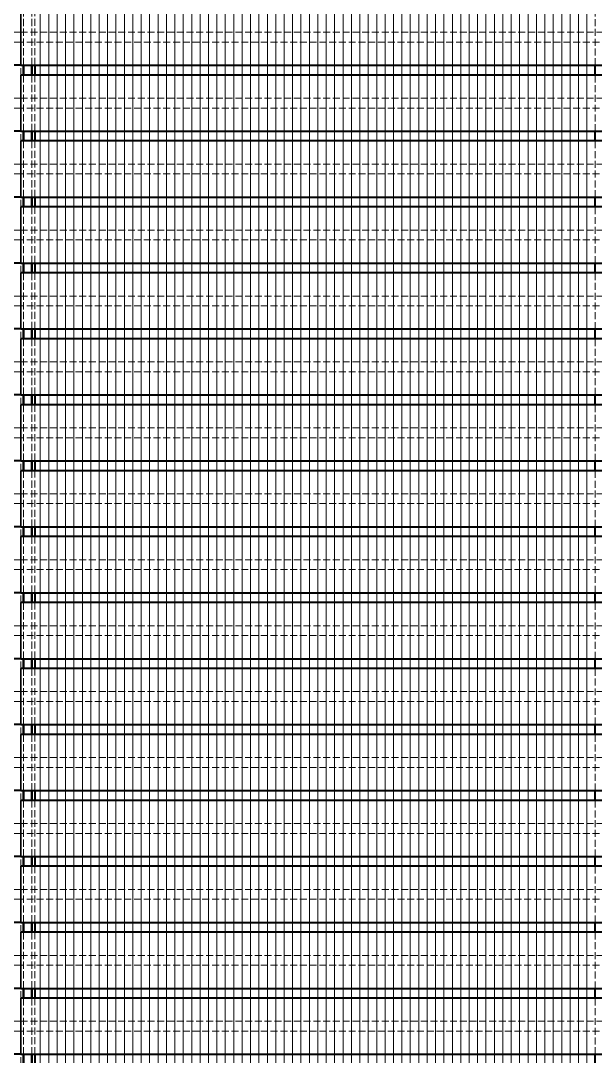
# Model space of a CAD drawing. Header units: millimetres. Extents: x 0 to 630, y 0 to 446.
# Drawn here: x 40.88 to 61.38, y 174.97 to 211.88 of the extents above; entities that cross this region are included whole.
import ezdxf

# ---------------------------------------------------------------- set-up
doc = ezdxf.new("R2010")
doc.units = ezdxf.units.MM
doc.header["$LTSCALE"] = 1.5
doc.linetypes.add('DASHED', pattern=[0.2067, 0.1654, -0.0413])
for name, color, linetype, lineweight, true_color in [('가려진 것(ISO)', 2, 'DASHED', 18, 0xffff00), ('가려진 좁은 것(ISO)', 2, 'DASHED', 18, 0xffff00), ('가시적인 것(ISO)', 3, 'Continuous', 40, 0x00ff00), ('가시적인 좁은 것(ISO)', 3, 'Continuous', 35, 0x00ff00)]:
    doc.layers.add(name, color=color, linetype=linetype, lineweight=lineweight, true_color=true_color)

msp = doc.modelspace()

# ---------------------------------------------------------------- linework, layer by layer
at = {"layer": '가려진 것(ISO)'}
for p, q in [((41.585, 238.444), (41.585, 137.444)), ((41.585, 137.444), (41.585, 238.444)), ((41.885, 238.444), (41.885, 137.444)), ((41.885, 137.444), (41.885, 238.444)), ((42.185, 238.444), (42.185, 137.444)), ((42.185, 137.444), (42.185, 238.444)), ((42.485, 238.444), (42.485, 137.444)), ((42.485, 137.444), (42.485, 238.444)), ((42.785, 238.444), (42.785, 137.444)), ((42.785, 137.444), (42.785, 238.444)), ((43.085, 238.444), (43.085, 137.444)), ((43.085, 137.444), (43.085, 238.444)), ((43.385, 238.444), (43.385, 137.444)), ((43.385, 137.444), (43.385, 238.444)), ((43.685, 238.444), (43.685, 137.444)), ((43.685, 137.444), (43.685, 238.444)), ((43.985, 238.444), (43.985, 137.444)), ((43.985, 137.444), (43.985, 238.444)), ((44.285, 238.444), (44.285, 137.444)), ((44.285, 137.444), (44.285, 238.444)), ((44.585, 238.444), (44.585, 137.444)), ((44.585, 137.444), (44.585, 238.444)), ((44.885, 238.444), (44.885, 137.444)), ((44.885, 137.444), (44.885, 238.444)), ((45.185, 238.444), (45.185, 137.444)), ((45.185, 137.444), (45.185, 238.444)), ((45.485, 238.444), (45.485, 137.444)), ((45.485, 137.444), (45.485, 238.444)), ((45.785, 238.444), (45.785, 137.444)), ((45.785, 137.444), (45.785, 238.444)), ((46.085, 238.444), (46.085, 137.444)), ((46.085, 137.444), (46.085, 238.444)), ((46.385, 238.444), (46.385, 137.444)), ((46.385, 137.444), (46.385, 238.444)), ((46.685, 238.444), (46.685, 137.444)), ((46.685, 137.444), (46.685, 238.444)), ((46.985, 238.444), (46.985, 137.444)), ((46.985, 137.444), (46.985, 238.444)), ((47.285, 238.444), (47.285, 137.444)), ((47.285, 137.444), (47.285, 238.444)), ((47.585, 238.444), (47.585, 137.444)), ((47.585, 137.444), (47.585, 238.444)), ((47.885, 238.444), (47.885, 137.444)), ((47.885, 137.444), (47.885, 238.444)), ((48.185, 238.444), (48.185, 137.444)), ((48.185, 137.444), (48.185, 238.444)), ((48.485, 238.444), (48.485, 137.444)), ((48.485, 137.444), (48.485, 238.444)), ((48.785, 238.444), (48.785, 137.444)), ((48.785, 137.444), (48.785, 238.444)), ((49.085, 238.444), (49.085, 137.444)), ((49.085, 137.444), (49.085, 238.444)), ((49.385, 238.444), (49.385, 137.444)), ((49.385, 137.444), (49.385, 238.444)), ((49.685, 238.444), (49.685, 137.444)), ((49.685, 137.444), (49.685, 238.444)), ((49.985, 238.444), (49.985, 137.444)), ((49.985, 137.444), (49.985, 238.444)), ((50.285, 238.444), (50.285, 137.444)), ((50.285, 137.444), (50.285, 238.444)), ((50.585, 238.444), (50.585, 137.444)), ((50.585, 137.444), (50.585, 238.444)), ((50.885, 238.444), (50.885, 137.444)), ((50.885, 137.444), (50.885, 238.444)), ((51.185, 238.444), (51.185, 137.444)), ((51.185, 137.444), (51.185, 238.444)), ((51.485, 238.444), (51.485, 137.444)), ((51.485, 137.444), (51.485, 238.444)), ((51.785, 238.444), (51.785, 137.444)), ((51.785, 137.444), (51.785, 238.444)), ((52.085, 238.444), (52.085, 137.444)), ((52.085, 137.444), (52.085, 238.444)), ((52.385, 238.444), (52.385, 137.444)), ((52.385, 137.444), (52.385, 238.444)), ((52.685, 238.444), (52.685, 137.444)), ((52.685, 137.444), (52.685, 238.444)), ((52.985, 238.444), (52.985, 137.444)), ((52.985, 137.444), (52.985, 238.444)), ((53.285, 238.444), (53.285, 137.444)), ((53.285, 137.444), (53.285, 238.444)), ((53.585, 238.444), (53.585, 137.444)), ((53.585, 137.444), (53.585, 238.444)), ((53.885, 238.444), (53.885, 137.444)), ((53.885, 137.444), (53.885, 238.444)), ((54.185, 238.444), (54.185, 137.444)), ((54.185, 137.444), (54.185, 238.444)), ((54.485, 238.444), (54.485, 137.444)), ((54.485, 137.444), (54.485, 238.444)), ((54.785, 238.444), (54.785, 137.444)), ((54.785, 137.444), (54.785, 238.444)), ((55.085, 238.444), (55.085, 137.444)), ((55.085, 137.444), (55.085, 238.444)), ((55.385, 238.444), (55.385, 137.444)), ((55.385, 137.444), (55.385, 238.444)), ((55.685, 238.444), (55.685, 137.444)), ((55.685, 137.444), (55.685, 238.444)), ((55.985, 238.444), (55.985, 137.444)), ((55.985, 137.444), (55.985, 238.444)), ((56.285, 238.444), (56.285, 137.444)), ((56.285, 137.444), (56.285, 238.444)), ((56.585, 238.444), (56.585, 137.444)), ((56.585, 137.444), (56.585, 238.444)), ((56.885, 238.444), (56.885, 137.444)), ((56.885, 137.444), (56.885, 238.444)), ((57.185, 238.444), (57.185, 137.444)), ((57.185, 137.444), (57.185, 238.444)), ((57.485, 238.444), (57.485, 137.444)), ((57.485, 137.444), (57.485, 238.444)), ((57.785, 238.444), (57.785, 137.444)), ((57.785, 137.444), (57.785, 238.444)), ((58.085, 238.444), (58.085, 137.444)), ((58.085, 137.444), (58.085, 238.444)), ((58.385, 238.444), (58.385, 137.444)), ((58.385, 137.444), (58.385, 238.444)), ((58.685, 238.444), (58.685, 137.444)), ((58.685, 137.444), (58.685, 238.444)), ((58.985, 238.444), (58.985, 137.444)), ((58.985, 137.444), (58.985, 238.444)), ((59.285, 238.444), (59.285, 137.444)), ((59.285, 137.444), (59.285, 238.444)), ((59.585, 238.444), (59.585, 137.444)), ((59.585, 137.444), (59.585, 238.444)), ((59.885, 238.444), (59.885, 137.444)), ((59.885, 137.444), (59.885, 238.444)), ((60.185, 238.444), (60.185, 137.444)), ((60.185, 137.444), (60.185, 238.444)), ((60.485, 238.444), (60.485, 137.444)), ((60.485, 137.444), (60.485, 238.444)), ((60.785, 238.444), (60.785, 137.444)), ((60.785, 137.444), (60.785, 238.444)), ((61.085, 238.444), (61.085, 137.444)), ((61.085, 137.444), (61.085, 238.444)), ((40.985, 212.294), (40.985, 210.294)), ((40.985, 210.294), (40.985, 212.294)), ((41.285, 212.294), (41.285, 210.294)), ((41.285, 210.294), (41.285, 212.294)), ((41.385, 212.294), (41.385, 210.294)), ((61.385, 210.294), (61.385, 212.294)), ((40.985, 209.944), (40.985, 207.944)), ((40.985, 207.944), (40.985, 209.944)), ((41.285, 209.944), (41.285, 207.944)), ((41.285, 207.944), (41.285, 209.944)), ((41.385, 209.944), (41.385, 207.944)), ((61.385, 207.944), (61.385, 209.944)), ((40.985, 207.594), (40.985, 205.594)), ((40.985, 205.594), (40.985, 207.594)), ((41.285, 207.594), (41.285, 205.594)), ((41.285, 205.594), (41.285, 207.594)), ((41.385, 207.594), (41.385, 205.594)), ((61.385, 205.594), (61.385, 207.594)), ((40.985, 205.244), (40.985, 203.244)), ((40.985, 203.244), (40.985, 205.244)), ((41.285, 205.244), (41.285, 203.244)), ((41.285, 203.244), (41.285, 205.244)), ((41.385, 205.244), (41.385, 203.244)), ((61.385, 203.244), (61.385, 205.244)), ((40.985, 202.894), (40.985, 200.894)), ((40.985, 200.894), (40.985, 202.894)), ((41.285, 202.894), (41.285, 200.894)), ((41.285, 200.894), (41.285, 202.894)), ((41.385, 202.894), (41.385, 200.894)), ((61.385, 200.894), (61.385, 202.894)), ((40.985, 200.544), (40.985, 198.544)), ((40.985, 198.544), (40.985, 200.544)), ((41.285, 200.544), (41.285, 198.544)), ((41.285, 198.544), (41.285, 200.544)), ((41.385, 200.544), (41.385, 198.544)), ((61.385, 198.544), (61.385, 200.544)), ((40.985, 198.194), (40.985, 196.194)), ((40.985, 196.194), (40.985, 198.194)), ((41.285, 198.194), (41.285, 196.194)), ((41.285, 196.194), (41.285, 198.194)), ((41.385, 198.194), (41.385, 196.194)), ((61.385, 196.194), (61.385, 198.194)), ((40.985, 195.844), (40.985, 193.844)), ((40.985, 193.844), (40.985, 195.844)), ((41.285, 195.844), (41.285, 193.844)), ((41.285, 193.844), (41.285, 195.844)), ((41.385, 195.844), (41.385, 193.844)), ((61.385, 193.844), (61.385, 195.844)), ((40.985, 193.494), (40.985, 191.494)), ((40.985, 191.494), (40.985, 193.494)), ((41.285, 193.494), (41.285, 191.494)), ((41.285, 191.494), (41.285, 193.494)), ((41.385, 193.494), (41.385, 191.494)), ((61.385, 191.494), (61.385, 193.494)), ((40.985, 191.144), (40.985, 189.144)), ((40.985, 189.144), (40.985, 191.144)), ((41.285, 191.144), (41.285, 189.144)), ((41.285, 189.144), (41.285, 191.144)), ((41.385, 191.144), (41.385, 189.144)), ((61.385, 189.144), (61.385, 191.144)), ((40.985, 188.794), (40.985, 186.794)), ((40.985, 186.794), (40.985, 188.794)), ((41.285, 188.794), (41.285, 186.794)), ((41.285, 186.794), (41.285, 188.794)), ((41.385, 188.794), (41.385, 186.794)), ((61.385, 186.794), (61.385, 188.794)), ((40.985, 186.444), (40.985, 184.444)), ((40.985, 184.444), (40.985, 186.444)), ((41.285, 186.444), (41.285, 184.444)), ((41.285, 184.444), (41.285, 186.444)), ((41.385, 186.444), (41.385, 184.444)), ((61.385, 184.444), (61.385, 186.444)), ((40.985, 184.094), (40.985, 182.094)), ((40.985, 182.094), (40.985, 184.094)), ((41.285, 184.094), (41.285, 182.094)), ((41.285, 182.094), (41.285, 184.094)), ((41.385, 184.094), (41.385, 182.094)), ((61.385, 182.094), (61.385, 184.094)), ((40.985, 181.744), (40.985, 179.744)), ((40.985, 179.744), (40.985, 181.744)), ((41.285, 181.744), (41.285, 179.744)), ((41.285, 179.744), (41.285, 181.744)), ((41.385, 181.744), (41.385, 179.744)), ((61.385, 179.744), (61.385, 181.744)), ((40.985, 179.394), (40.985, 177.394)), ((40.985, 177.394), (40.985, 179.394)), ((41.285, 179.394), (41.285, 177.394)), ((41.285, 177.394), (41.285, 179.394)), ((41.385, 179.394), (41.385, 177.394)), ((61.385, 177.394), (61.385, 179.394)), ((40.985, 177.044), (40.985, 175.044)), ((40.985, 175.044), (40.985, 177.044)), ((41.285, 177.044), (41.285, 175.044)), ((41.285, 175.044), (41.285, 177.044)), ((41.385, 177.044), (41.385, 175.044)), ((61.385, 175.044), (61.385, 177.044))]:
    msp.add_line(p, q, dxfattribs=at)
at = {"layer": '가려진 것(ISO)', "color": 1, "true_color": 0xff0000}
for p, q in [((30.885, 211.469), (40.885, 211.469)), ((40.885, 211.119), (30.885, 211.119)), ((40.885, 211.469), (61.885, 211.469)), ((61.885, 211.119), (40.885, 211.119)), ((30.885, 209.119), (40.885, 209.119)), ((40.885, 209.119), (61.885, 209.119)), ((40.885, 208.769), (30.885, 208.769)), ((61.885, 208.769), (40.885, 208.769)), ((30.885, 206.769), (40.885, 206.769)), ((40.885, 206.769), (61.885, 206.769)), ((40.885, 206.419), (30.885, 206.419)), ((61.885, 206.419), (40.885, 206.419)), ((30.885, 204.419), (40.885, 204.419)), ((40.885, 204.419), (61.885, 204.419)), ((40.885, 204.069), (30.885, 204.069)), ((61.885, 204.069), (40.885, 204.069)), ((30.885, 202.069), (40.885, 202.069)), ((40.885, 202.069), (61.885, 202.069)), ((40.885, 201.719), (30.885, 201.719)), ((61.885, 201.719), (40.885, 201.719)), ((30.885, 199.719), (40.885, 199.719)), ((40.885, 199.719), (61.885, 199.719)), ((40.885, 199.369), (30.885, 199.369)), ((61.885, 199.369), (40.885, 199.369)), ((30.885, 197.369), (40.885, 197.369)), ((40.885, 197.369), (61.885, 197.369)), ((40.885, 197.019), (30.885, 197.019)), ((61.885, 197.019), (40.885, 197.019)), ((30.885, 195.019), (40.885, 195.019)), ((40.885, 195.019), (61.885, 195.019)), ((40.885, 194.669), (30.885, 194.669)), ((61.885, 194.669), (40.885, 194.669)), ((30.885, 192.669), (40.885, 192.669)), ((40.885, 192.669), (61.885, 192.669)), ((40.885, 192.319), (30.885, 192.319)), ((61.885, 192.319), (40.885, 192.319)), ((30.885, 190.319), (40.885, 190.319)), ((40.885, 190.319), (61.885, 190.319)), ((40.885, 189.969), (30.885, 189.969)), ((61.885, 189.969), (40.885, 189.969)), ((30.885, 187.969), (40.885, 187.969)), ((40.885, 187.969), (61.885, 187.969)), ((40.885, 187.619), (30.885, 187.619)), ((61.885, 187.619), (40.885, 187.619)), ((30.885, 185.619), (40.885, 185.619)), ((40.885, 185.619), (61.885, 185.619)), ((40.885, 185.269), (30.885, 185.269)), ((61.885, 185.269), (40.885, 185.269)), ((30.885, 183.269), (40.885, 183.269)), ((40.885, 183.269), (61.885, 183.269)), ((40.885, 182.919), (30.885, 182.919)), ((61.885, 182.919), (40.885, 182.919)), ((30.885, 180.919), (40.885, 180.919)), ((40.885, 180.919), (61.885, 180.919)), ((40.885, 180.569), (30.885, 180.569)), ((61.885, 180.569), (40.885, 180.569)), ((30.885, 178.569), (40.885, 178.569)), ((40.885, 178.569), (61.885, 178.569)), ((40.885, 178.219), (30.885, 178.219)), ((61.885, 178.219), (40.885, 178.219)), ((30.885, 176.219), (40.885, 176.219)), ((40.885, 176.219), (61.885, 176.219)), ((40.885, 175.869), (30.885, 175.869)), ((61.885, 175.869), (40.885, 175.869))]:
    msp.add_line(p, q, dxfattribs=at)
at = {"layer": '가려진 좁은 것(ISO)', "color": 1, "true_color": 0xff0000}
for p, q in [((40.885, 209.944), (40.885, 210.294)), ((40.885, 207.594), (40.885, 207.944)), ((40.885, 205.244), (40.885, 205.594)), ((40.885, 202.894), (40.885, 203.244)), ((40.885, 200.544), (40.885, 200.894)), ((40.885, 198.194), (40.885, 198.544)), ((40.885, 195.844), (40.885, 196.194)), ((40.885, 193.494), (40.885, 193.844)), ((40.885, 191.144), (40.885, 191.494)), ((40.885, 188.794), (40.885, 189.144)), ((40.885, 186.444), (40.885, 186.794)), ((40.885, 184.094), (40.885, 184.444)), ((40.885, 181.744), (40.885, 182.094)), ((40.885, 179.394), (40.885, 179.744)), ((40.885, 177.044), (40.885, 177.394)), ((40.885, 174.694), (40.885, 175.044))]:
    msp.add_line(p, q, dxfattribs=at)
at = {"layer": '가시적인 것(ISO)', "color": 1, "true_color": 0xff0000}
for p, q in [((40.885, 210.294), (22.885, 210.294)), ((40.885, 210.294), (61.885, 210.294)), ((61.885, 209.944), (40.885, 209.944)), ((40.885, 207.944), (22.885, 207.944)), ((40.885, 207.944), (61.885, 207.944)), ((61.885, 207.594), (40.885, 207.594)), ((40.885, 205.594), (22.885, 205.594)), ((40.885, 205.594), (61.885, 205.594)), ((61.885, 205.244), (40.885, 205.244)), ((40.885, 203.244), (22.885, 203.244)), ((40.885, 203.244), (61.885, 203.244)), ((61.885, 202.894), (40.885, 202.894)), ((40.885, 200.894), (22.885, 200.894)), ((40.885, 200.894), (61.885, 200.894)), ((61.885, 200.544), (40.885, 200.544)), ((40.885, 198.544), (22.885, 198.544)), ((40.885, 198.544), (61.885, 198.544)), ((61.885, 198.194), (40.885, 198.194)), ((40.885, 196.194), (22.885, 196.194)), ((40.885, 196.194), (61.885, 196.194)), ((61.885, 195.844), (40.885, 195.844)), ((40.885, 193.844), (22.885, 193.844)), ((40.885, 193.844), (61.885, 193.844)), ((61.885, 193.494), (40.885, 193.494)), ((40.885, 191.494), (22.885, 191.494)), ((40.885, 191.494), (61.885, 191.494)), ((61.885, 191.144), (40.885, 191.144)), ((40.885, 189.144), (22.885, 189.144)), ((40.885, 189.144), (61.885, 189.144)), ((61.885, 188.794), (40.885, 188.794)), ((40.885, 186.794), (22.885, 186.794)), ((40.885, 186.794), (61.885, 186.794)), ((61.885, 186.444), (40.885, 186.444)), ((40.885, 184.444), (22.885, 184.444)), ((40.885, 184.444), (61.885, 184.444)), ((61.885, 184.094), (40.885, 184.094)), ((40.885, 182.094), (22.885, 182.094)), ((40.885, 182.094), (61.885, 182.094)), ((61.885, 181.744), (40.885, 181.744)), ((40.885, 179.744), (22.885, 179.744)), ((40.885, 179.744), (61.885, 179.744)), ((61.885, 179.394), (40.885, 179.394)), ((40.885, 177.394), (22.885, 177.394)), ((40.885, 177.394), (61.885, 177.394)), ((61.885, 177.044), (40.885, 177.044)), ((40.885, 175.044), (22.885, 175.044)), ((40.885, 175.044), (61.885, 175.044))]:
    msp.add_line(p, q, dxfattribs=at)
at = {"layer": '가시적인 것(ISO)'}
for p, q in [((40.985, 210.294), (40.985, 209.944)), ((40.985, 209.944), (40.985, 210.294)), ((41.285, 210.294), (41.285, 209.944)), ((41.285, 209.944), (41.285, 210.294)), ((41.385, 210.294), (41.385, 209.944)), ((61.385, 209.944), (61.385, 210.294)), ((40.985, 207.944), (40.985, 207.594)), ((40.985, 207.594), (40.985, 207.944)), ((41.285, 207.944), (41.285, 207.594)), ((41.285, 207.594), (41.285, 207.944)), ((41.385, 207.944), (41.385, 207.594)), ((61.385, 207.594), (61.385, 207.944)), ((40.985, 205.594), (40.985, 205.244)), ((40.985, 205.244), (40.985, 205.594)), ((41.285, 205.594), (41.285, 205.244)), ((41.285, 205.244), (41.285, 205.594)), ((41.385, 205.594), (41.385, 205.244)), ((61.385, 205.244), (61.385, 205.594)), ((40.985, 203.244), (40.985, 202.894)), ((40.985, 202.894), (40.985, 203.244)), ((41.285, 203.244), (41.285, 202.894)), ((41.285, 202.894), (41.285, 203.244)), ((41.385, 203.244), (41.385, 202.894)), ((61.385, 202.894), (61.385, 203.244)), ((40.985, 200.894), (40.985, 200.544)), ((40.985, 200.544), (40.985, 200.894)), ((41.285, 200.894), (41.285, 200.544)), ((41.285, 200.544), (41.285, 200.894)), ((41.385, 200.894), (41.385, 200.544)), ((61.385, 200.544), (61.385, 200.894)), ((40.985, 198.544), (40.985, 198.194)), ((40.985, 198.194), (40.985, 198.544)), ((41.285, 198.544), (41.285, 198.194)), ((41.285, 198.194), (41.285, 198.544)), ((41.385, 198.544), (41.385, 198.194)), ((61.385, 198.194), (61.385, 198.544)), ((40.985, 196.194), (40.985, 195.844)), ((40.985, 195.844), (40.985, 196.194)), ((41.285, 196.194), (41.285, 195.844)), ((41.285, 195.844), (41.285, 196.194)), ((41.385, 196.194), (41.385, 195.844)), ((61.385, 195.844), (61.385, 196.194)), ((40.985, 193.844), (40.985, 193.494)), ((40.985, 193.494), (40.985, 193.844)), ((41.285, 193.844), (41.285, 193.494)), ((41.285, 193.494), (41.285, 193.844)), ((41.385, 193.844), (41.385, 193.494)), ((61.385, 193.494), (61.385, 193.844)), ((40.985, 191.494), (40.985, 191.144)), ((40.985, 191.144), (40.985, 191.494)), ((41.285, 191.494), (41.285, 191.144)), ((41.285, 191.144), (41.285, 191.494)), ((41.385, 191.494), (41.385, 191.144)), ((61.385, 191.144), (61.385, 191.494)), ((40.985, 189.144), (40.985, 188.794)), ((40.985, 188.794), (40.985, 189.144)), ((41.285, 189.144), (41.285, 188.794)), ((41.285, 188.794), (41.285, 189.144)), ((41.385, 189.144), (41.385, 188.794)), ((61.385, 188.794), (61.385, 189.144)), ((40.985, 186.794), (40.985, 186.444)), ((40.985, 186.444), (40.985, 186.794)), ((41.285, 186.794), (41.285, 186.444)), ((41.285, 186.444), (41.285, 186.794)), ((41.385, 186.794), (41.385, 186.444)), ((61.385, 186.444), (61.385, 186.794)), ((40.985, 184.444), (40.985, 184.094)), ((40.985, 184.094), (40.985, 184.444)), ((41.285, 184.444), (41.285, 184.094)), ((41.285, 184.094), (41.285, 184.444)), ((41.385, 184.444), (41.385, 184.094)), ((61.385, 184.094), (61.385, 184.444)), ((40.985, 182.094), (40.985, 181.744)), ((40.985, 181.744), (40.985, 182.094)), ((41.285, 182.094), (41.285, 181.744)), ((41.285, 181.744), (41.285, 182.094)), ((41.385, 182.094), (41.385, 181.744)), ((61.385, 181.744), (61.385, 182.094)), ((40.985, 179.744), (40.985, 179.394)), ((40.985, 179.394), (40.985, 179.744)), ((41.285, 179.744), (41.285, 179.394)), ((41.285, 179.394), (41.285, 179.744)), ((41.385, 179.744), (41.385, 179.394)), ((61.385, 179.394), (61.385, 179.744)), ((40.985, 177.394), (40.985, 177.044)), ((40.985, 177.044), (40.985, 177.394)), ((41.285, 177.394), (41.285, 177.044)), ((41.285, 177.044), (41.285, 177.394)), ((41.385, 177.394), (41.385, 177.044)), ((61.385, 177.044), (61.385, 177.394)), ((40.985, 175.044), (40.985, 174.694)), ((40.985, 174.694), (40.985, 175.044)), ((41.285, 175.044), (41.285, 174.694)), ((41.285, 174.694), (41.285, 175.044)), ((41.385, 175.044), (41.385, 174.694)), ((61.385, 174.694), (61.385, 175.044))]:
    msp.add_line(p, q, dxfattribs=at)
at = {"layer": '가시적인 좁은 것(ISO)', "color": 1, "true_color": 0xff0000}
for p, q in [((40.885, 210.294), (40.885, 212.294)), ((40.885, 207.944), (40.885, 209.944)), ((40.885, 205.594), (40.885, 207.594)), ((40.885, 203.244), (40.885, 205.244)), ((40.885, 200.894), (40.885, 202.894)), ((40.885, 198.544), (40.885, 200.544)), ((40.885, 196.194), (40.885, 198.194)), ((40.885, 193.844), (40.885, 195.844)), ((40.885, 191.494), (40.885, 193.494)), ((40.885, 189.144), (40.885, 191.144)), ((40.885, 186.794), (40.885, 188.794)), ((40.885, 184.444), (40.885, 186.444)), ((40.885, 182.094), (40.885, 184.094)), ((40.885, 179.744), (40.885, 181.744)), ((40.885, 177.394), (40.885, 179.394)), ((40.885, 175.044), (40.885, 177.044))]:
    msp.add_line(p, q, dxfattribs=at)

doc.saveas('drawing.dxf')
